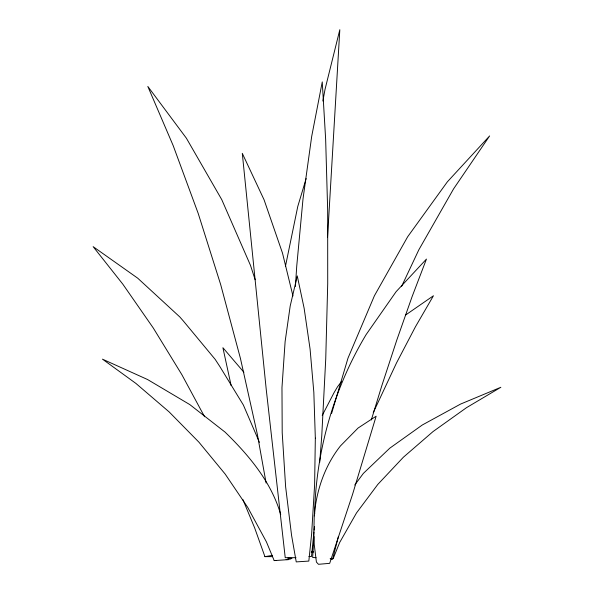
<?xml version="1.0" encoding="UTF-8"?>
<svg xmlns="http://www.w3.org/2000/svg" width="594" height="594" viewBox="0 0 594 594"><rect width="100%" height="100%" fill="white"/><g stroke="black" fill="none" stroke-linecap="round" stroke-linejoin="round"><path stroke-width="0.89" d="M295.418 286.464L296.733 266.164L303.007 198.953L311.694 136.42L322.26 81.905L325.653 139.382L327.673 210.365L327.717 283.628L325.742 358.858L321.762 435.744L319.721 462.347M327.569 237.028L339.82 29.707L325.037 89.345L322.884 101.032M313.951 536.545L312.637 557.439L316.097 557.729M313.959 531.986L311.501 556.489L308.858 556.489M314.144 530.167L314.508 526.544M285.424 266.461L297.78 206.43L306.162 178.564M330.903 558.917L332.692 558.917L338.402 536.479M331.593 413.461L347.987 358.145L374.413 295.76L407.684 236.739L447.371 181.823L489.619 135.929L453.586 188.862L418.807 249.859L401.589 286.419M371.295 420.01L381.883 385.499L396.829 339.976L412.088 296.666L426.447 259.081L396.116 291.669L366.156 334.548C334.325 387.548 316.684 448.596 314.709 510.35L314.716 513.884M373.24 412.659L396.443 363.083L415.436 326.789L433.434 295.767L405.561 315.058M322.215 415.481L334.058 392.656L337.555 386.746L341.468 381.623M354.729 485.016L363.372 473.388L389.768 448.195L422.304 424.992L460.573 404.076L500.853 387.281L466.58 407.618L433.041 431.563L403.385 457.224L377.814 484.407L356.519 512.912L339.649 542.537L333.145 558.664L332.506 558.664M242.872 499.509L254.67 527.947L264.924 556.645L272.624 555.345M280.724 514.619C271.391 482.009 248.923 455.323 225.059 432.113L189.798 404.581L147.55 379.521L102.465 359.147L135.937 383.449L169.097 411.872L198.901 442.159L225.178 474.079L247.735 507.41L266.431 541.899L274.183 560.602L275.913 560.424M264.924 556.645L272.609 556.645M296.012 557.684L285.231 557.684L266.223 389.3L242.293 153.341L264.07 199.784L282.484 253.059L292.968 295.998M286.093 559.607L288.491 559.607L274.183 560.602M287.696 558.219L291.973 558.33L289.902 559.206L288.149 559.162M311.308 552.442L313.157 552.546M330.153 558.672L332.692 558.917M311.62 551.314L313.394 551.7M243.911 372.267L222.899 347.698L231.14 385.64M204.574 416.75L181.846 374.643L153.274 327.999L122.824 284.17L93.147 246.651L137.734 278.2L179.774 316.914L183.227 320.849L215.162 359.355L219.847 366.535L243.362 405.004L259.437 442.352M255.16 279.737L250.482 265.362L221.785 199.688L186.397 138.216L147.824 86.449L173.181 145.612L198.225 213.498L220.678 284.585L240.422 358.36L257.343 434.288L266.119 483.063M315.332 438.142L314.612 484.934L311.627 533.961L308.828 561.078L296.235 561.902L291.557 535.276L285.632 486.828L282.202 432.699L281.972 387.578L285.12 341.595L290.199 305.984L297.26 275.898L304.128 308.219L310.083 349.079L313.832 392.3L315.332 438.142M314.226 515.911L313.825 534.437L314.256 544.668L316.416 562.065L318.473 564.3L329.692 563.342L352.494 494.579L376.136 416.201L358.056 428.051L340.451 445.923C324.68 465.874 316.298 490.733 314.226 515.911"/></g></svg>
